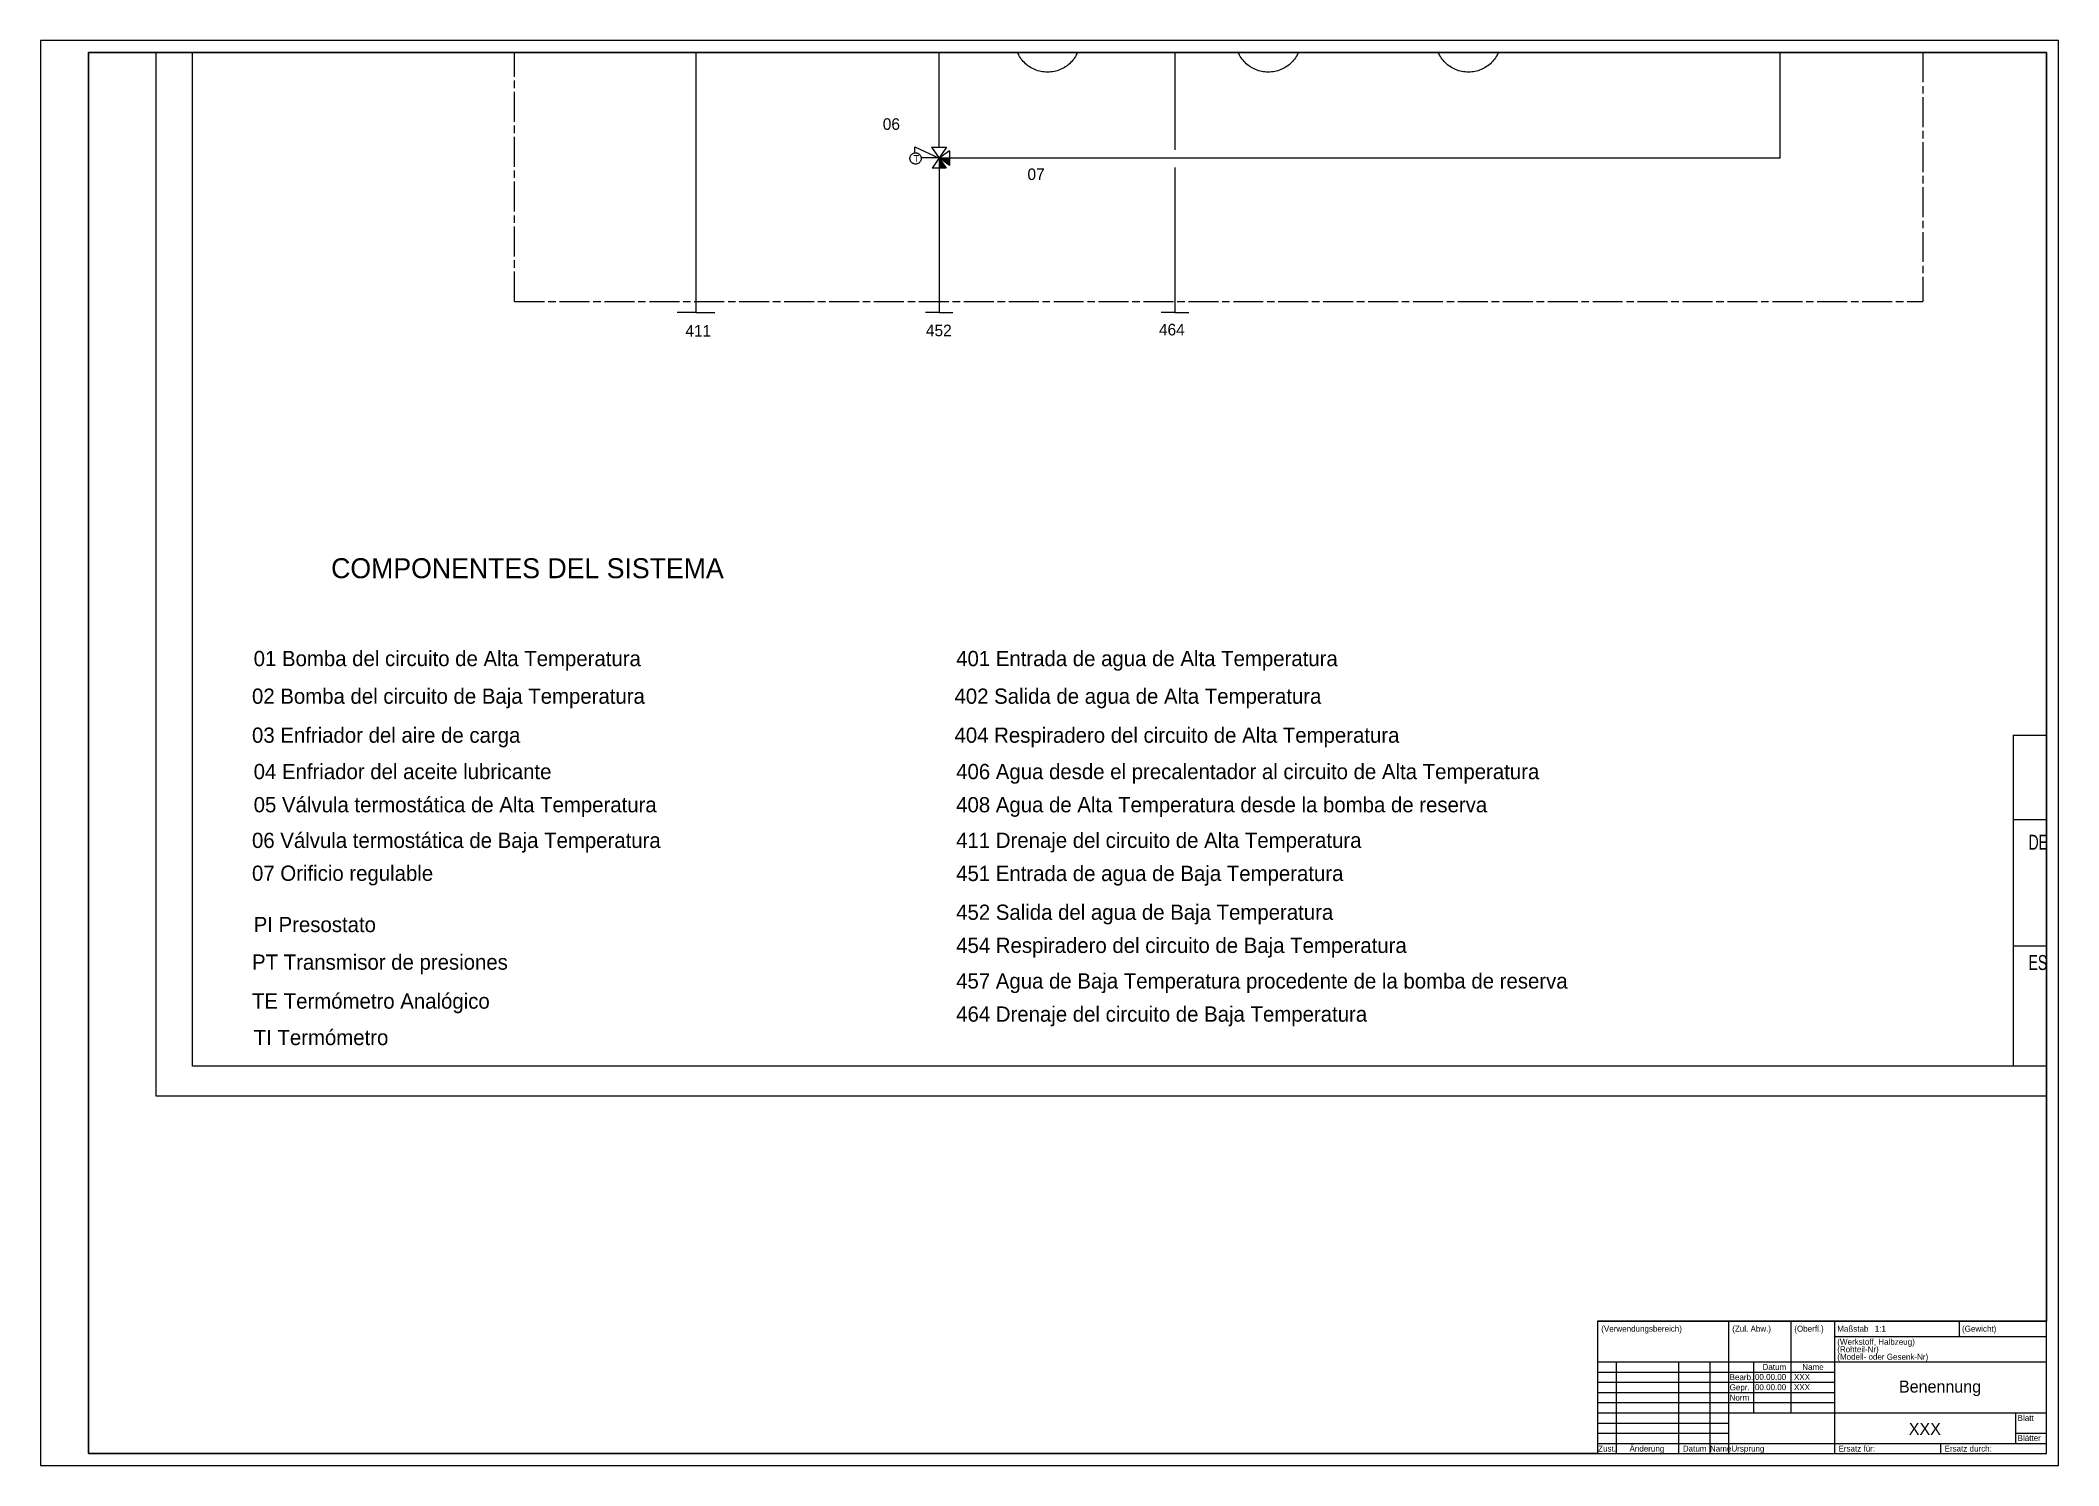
# Paper-space layout 'DIN A1 Title Block' of a CAD drawing. Header units: millimetres. Extents: x 0 to 841, y 0 to 594.
# The model-space entities are those that its viewports show. They can reach past a viewport. Long polylines and large blocks are cut down to what shows.
import ezdxf
from ezdxf.enums import TextEntityAlignment as Align

# ---------------------------------------------------------------- set-up
doc = ezdxf.new("R2010")
doc.units = ezdxf.units.MM
doc.linetypes.add('ACAD_ISO02W100', pattern=[15, 12, -3])
doc.linetypes.add('ACAD_ISO08W100', pattern=[36, 24, -3, 6, -3])
for name, color, linetype in [('CAJETIN', 3, 'Continuous'), ('Capa1', 1, 'ACAD_ISO08W100'), ('Capa3', 7, 'ACAD_ISO02W100'), ('D3', 3, 'Continuous'), ('RAHMEN025', 7, 'Continuous'), ('RAHMEN05', 6, 'Continuous'), ('RAHMEN07', 5, 'Continuous'), ('Title Block', 7, 'Continuous'), ('Viewport', 7, 'Continuous')]:
    doc.layers.add(name, color=color, linetype=linetype)
doc.styles.add('ISO Proportional', font='Gothic.TTF')
doc.styles.add('ROMANS', font='Gothic.TTF')
doc.styles.get("Standard").update_dxf_attribs({"font": 'Gothic.TTF'})

# ---------------------------------------------------------------- blocks, each defined once
blk = doc.blocks.new('DIN A1 title block')
at = {"layer": 'RAHMEN025'}
for p, q in [((841, 594), (0, 594)), ((0, 594), (0, 0)), ((841, 0), (841, 594)), ((0, 420), (0, 0)), ((703.4, 60.25), (703.4, 5)), ((729.4, 60.25), (729.4, 22)), ((747.6, 60.25), (747.6, 5)), ((799.6, 60.25), (799.6, 53.88)), ((747.6, 53.88), (836, 53.88)), ((656.6, 43.25), (656.6, 5)), ((682.6, 43.25), (682.6, 5)), ((695.6, 43.25), (695.6, 5)), ((713.8, 43.25), (713.8, 22)), ((648.8, 39), (747.6, 39)), ((648.8, 34.75), (747.6, 34.75)), ((648.8, 30.5), (747.6, 30.5)), ((648.8, 26.25), (747.6, 26.25)), ((648.8, 17.75), (703.4, 17.75)), ((823, 22), (823, 9.25)), ((648.8, 13.5), (703.4, 13.5)), ((648.8, 9.25), (836, 9.25)), ((791.8, 9.25), (791.8, 5)), ((823, 13.5), (836, 13.5)), ((0, 0), (841, 0))]:
    blk.add_line(p, q, dxfattribs=at)
at = {"layer": 'RAHMEN07'}
for p, q in [((836, 589), (20, 589)), ((20, 589), (20, 5)), ((836, 5), (836, 589)), ((20, 415), (20, 5)), ((648.8, 60.25), (836, 60.25)), ((648.8, 60.25), (648.8, 5)), ((648.8, 43.25), (836, 43.25)), ((648.8, 22), (836, 22)), ((20, 5), (836, 5)), ((648.8, 5), (836, 5))]:
    blk.add_line(p, q, dxfattribs=at)
at = {"layer": 'RAHMEN025', "style": 'ISO Proportional'}
for s, p in [('(Verwendungsbereich)', (650.4, 55.81)), ('(Zul. Abw.)', (705, 55.81)), ('(Oberfl.)', (730.85, 55.81)), ('(Werkstoff, Halbzeug)', (748.76, 50.35)), ('Maßstab', (748.73, 55.81)), ('(Gewicht)', (800.73, 55.81)), ('Datum', (717.63, 39.88)), ('Name', (734.17, 39.88)), ('(Rohteil-Nr)', (748.76, 47.26)), ('(Modell- oder Gesenk-Nr)', (748.76, 44.12)), ('Gepr.', (703.9, 31.38)), ('Bearb.', (703.9, 35.63)), ('Norm', (703.9, 27.13)), ('Blatt', (823.91, 18.63)), ('Änderung', (662.19, 5.88)), ('Ersatz für:', (749.28, 5.88)), ('Ersatz durch:', (793.48, 5.88)), ('Blätter', (823.91, 10.26)), ('Zust.', (649.11, 5.88)), ('Datum', (684.41, 5.88)), ('Name', (695.68, 5.88)), ('Ursprung', (704.65, 5.88))]:
    blk.add_text(s, height=2.5, dxfattribs=at).set_placement(p)
for tag, p in [('MAßSTAB', (764.39, 55.81)), ('GEPRÜFT', (714.46, 31.46)), ('BEARBEIT.', (714.46, 35.71)), ('NAME', (730.72, 35.71)), ('NAME', (730.72, 31.46))]:
    blk.add_attdef(tag, p, '', height=2.5, dxfattribs=at)
at = {"layer": 'RAHMEN05', "style": 'ISO Proportional'}
for tag, p in [('BENENNUNG', (791.59, 32.21)), ('ZEICHNUNGSNUMMER', (785.25, 15.32))]:
    blk.add_attdef(tag, text='', height=5, dxfattribs=at).set_placement(p, align=Align.MIDDLE)

msp = doc.modelspace()

# ---------------------------------------------------------------- hatches: boundary and pattern name
h = msp.add_hatch(color=256)
h.paths.add_polyline_path([(182.21, 277.4), (182.2, 277.41), (182.2, 275.22), (183.72, 275.22)])
h.paths.add_polyline_path([(184.46, 277.39), (182.23, 277.39), (184.46, 275.84)])

# ---------------------------------------------------------------- linework, layer by layer
for p, q in [((129.49, 377.98), (129.49, 243.97)), ((182.19, 279.77), (182.19, 316.59)), ((364.31, 317.05), (364.31, 277.39)), ((233.29, 309.79), (233.29, 279.2)), ((176.89, 278.56), (176.89, 279.88)), ((176.89, 279.88), (182.23, 277.39)), ((182.19, 277.44), (178.31, 277.44)), ((180.57, 279.77), (183.72, 275.22)), ((180.57, 279.77), (183.8, 279.77)), ((183.8, 279.77), (180.65, 275.22)), ((184.46, 278.98), (182.17, 277.39)), ((184.46, 275.84), (182.17, 277.44)), ((182.2, 277.41), (182.2, 243.97)), ((364.31, 277.39), (182.23, 277.39)), ((184.46, 278.98), (184.46, 275.84)), ((183.72, 275.22), (180.65, 275.22)), ((233.29, 275.36), (233.29, 243.97)), ((129.49, 243.97), (125.4, 243.97)), ((129.49, 243.97), (133.58, 243.97)), ((182.2, 243.97), (179.22, 243.97)), ((182.2, 243.97), (185.18, 243.97)), ((233.29, 243.97), (230.31, 243.97)), ((233.29, 243.97), (236.27, 243.97))]:
    msp.add_line(p, q)
for centre, radius in [((205.67, 303.11), 7.08), ((253.5, 303.11), 7.08), ((296.85, 303.11), 7.08), ((177.09, 277.33), 1.22)]:
    msp.add_circle(centre, radius)
at = {"layer": 'CAJETIN', "color": 2, "linetype": 'Continuous'}
for p, q in [((414.89, 152.33), (648.17, 152.33)), ((414.89, 152.33), (414.89, 80.65)), ((414.89, 134.09), (498.29, 134.09)), ((414.89, 106.72), (648.17, 106.72))]:
    msp.add_line(p, q, dxfattribs=at)
at = {"layer": 'Capa1'}
for p, q in [((90.22, 246.35), (90.22, 463.35)), ((395.28, 463.35), (395.28, 246.35)), ((90.22, 246.35), (395.28, 246.35))]:
    msp.add_line(p, q, dxfattribs=at)
at = {"layer": 'D3', "color": 3}
for p, q in [((12.52, 74.17), (12.52, 528.25)), ((654.65, 74.17), (12.52, 74.17))]:
    msp.add_line(p, q, dxfattribs=at)
at = {"layer": 'D3', "color": 2}
for p, q in [((20.42, 80.65), (20.42, 521.77)), ((648.17, 80.65), (20.42, 80.65))]:
    msp.add_line(p, q, dxfattribs=at)

# ---------------------------------------------------------------- texts
at = {"attachment_point": 1}
for s, insert, char_height, width in [('TI\\P482', (202.96, 307.44), 2.5, 7.0659), ('TI\\P472', (250.79, 307.44), 2.5, 7.0659), ('TI\\P451', (294.14, 307.44), 2.5, 7.0659), ('06', (169.98, 286.03), 2.5, 8.9688), ('07', (201.33, 275.16), 2.5, 6.5802), ('411', (127.22, 241.25), 2.5, 10.9141), ('452', (179.33, 241.32), 2.5, 7.2836), ('464', (229.82, 241.49), 2.5, 6.9402), ('COMPONENTES DEL SISTEMA', (50.46, 190.7), 4.32, 116.4375)]:
    msp.add_mtext(s, dxfattribs=dict(at, insert=insert, char_height=char_height, width=width))
at = {"color": 3, "char_height": 3.3, "attachment_point": 1}
for s, insert, width in [('01 Bomba del circuito de Alta Temperatura', (33.68, 170.62), 141.0242), ('401 Entrada de agua de Alta Temperatura', (185.88, 170.62), 161.5238), ('02 Bomba del circuito de Baja Temperatura', (33.32, 162.47), 127.3137), ('402 Salida de agua de Alta Temperatura', (185.52, 162.47), 142.6445), ('03 Enfriador del aire de carga', (33.32, 154.02), 98.226), ('404 Respiradero del circuito de Alta Temperatura', (185.52, 154.02), 174.4255), ('04 Enfriador del aceite lubricante', (33.68, 146.13), 105.3683), ('406 Agua desde el precalentador al circuito de Alta Temperatura', (185.88, 146.13), 200.9329), ('05 Válvula termostática de Alta Temperatura', (33.68, 138.95), 147.3942), ('408 Agua de Alta Temperatura desde la bomba de reserva', (185.88, 138.95), 197.1797), ('06 Válvula termostática de Baja Temperatura', (33.32, 131.22), 139.5117), ('411 Drenaje del circuito de Alta Temperatura', (185.88, 131.24), 159.6472), ('07 Orificio regulable', (33.32, 124.1), 107.187), ('451 Entrada de agua de Baja Temperatura', (185.88, 124.06), 171.4453), ('452 Salida del agua de Baja Temperatura', (185.88, 115.65), 200.9329), ('PI Presostato', (33.68, 112.99), 81.9105), ('PT Transmisor de presiones', (33.32, 104.84), 90.8601), ('454 Respiradero del circuito de Baja Temperatura', (185.88, 108.47), 197.1796), ('457 Agua de Baja Temperatura procedente de la bomba de reserva', (185.88, 100.76), 216.0303), ('TE Termómetro Analógico', (33.32, 96.4), 90.0107), ('464 Drenaje del circuito de Baja Temperatura', (185.88, 93.58), 171.4453), ('TI Termómetro', (33.68, 88.51), 90.8601)]:
    msp.add_mtext(s, dxfattribs=dict(at, insert=insert, width=width))
at = {"layer": 'CAJETIN', "color": 2, "linetype": 'Continuous', "style": 'ROMANS', "width": 0.7}
for s, p in [('DESIGNACION:', (418.22, 127.54)), ('ESCALA:', (418.22, 101.48))]:
    msp.add_text(s, height=3.24, dxfattribs=at).set_placement(p)
at = {"layer": 'Capa3', "insert": (176.65, 278.05), "char_height": 1.5, "width": 4.9623, "attachment_point": 1}
msp.add_mtext('T', dxfattribs=at)

psp = doc.layouts.new('DIN A1 Title Block')

# ---------------------------------------------------------------- linework, layer by layer
at = {"layer": 'Viewport'}
psp.add_lwpolyline([(20, 589), (836, 589), (836, 60.25), (648.8, 60.25), (648.8, 5), (20, 5)], close=True, dxfattribs=at)

# ---------------------------------------------------------------- block references
at = {"layer": 'Title Block'}
ref = psp.add_blockref('DIN A1 title block', (0, 0), dxfattribs=at)
ref.add_attrib('ZEICHNUNGSNUMMER', 'XXX', dxfattribs={"layer": 'RAHMEN05', "height": 5, "style": 'ISO Proportional'}).set_placement((785.25, 15.32), align=Align.MIDDLE)
ref.add_attrib('GEPRÜFT', '00.00.00', (714.46, 31.46), dxfattribs={"layer": 'RAHMEN025', "height": 2.5, "style": 'ISO Proportional'})
ref.add_attrib('BEARBEIT.', '00.00.00', (714.46, 35.71), dxfattribs={"layer": 'RAHMEN025', "height": 2.5, "style": 'ISO Proportional'})
ref.add_attrib('NAME', 'XXX', (730.72, 35.71), dxfattribs={"layer": 'RAHMEN025', "height": 2.5, "style": 'ISO Proportional'})
ref.add_attrib('NAME', 'XXX', (730.72, 31.46), dxfattribs={"layer": 'RAHMEN025', "height": 2.5, "style": 'ISO Proportional'})
ref.add_attrib('BENENNUNG', 'Benennung', dxfattribs={"layer": 'RAHMEN05', "height": 5, "style": 'ISO Proportional'}).set_placement((791.59, 32.21), align=Align.MIDDLE)
ref.add_attrib('MAßSTAB', '1:1', (764.39, 55.81), dxfattribs={"layer": 'RAHMEN025', "height": 2.5, "style": 'ISO Proportional'})

# ---------------------------------------------------------------- viewports
at = {"layer": 'Viewport'}
vp = psp.add_viewport(center=(428, 297), size=(816, 584), view_center_point=(210, 148.5), view_height=303.6451, dxfattribs=at)
vp.dxf.flags = 0x10000  # cut along an outline
vp.dxf.clipping_boundary_handle = psp.add_lwpolyline([(20, 589), (836, 589), (836, 60.25), (648.8, 60.25), (648.8, 5), (20, 5)], format="xyb", close=True, dxfattribs={"invisible": 1}).dxf.handle

doc.saveas('drawing.dxf')
